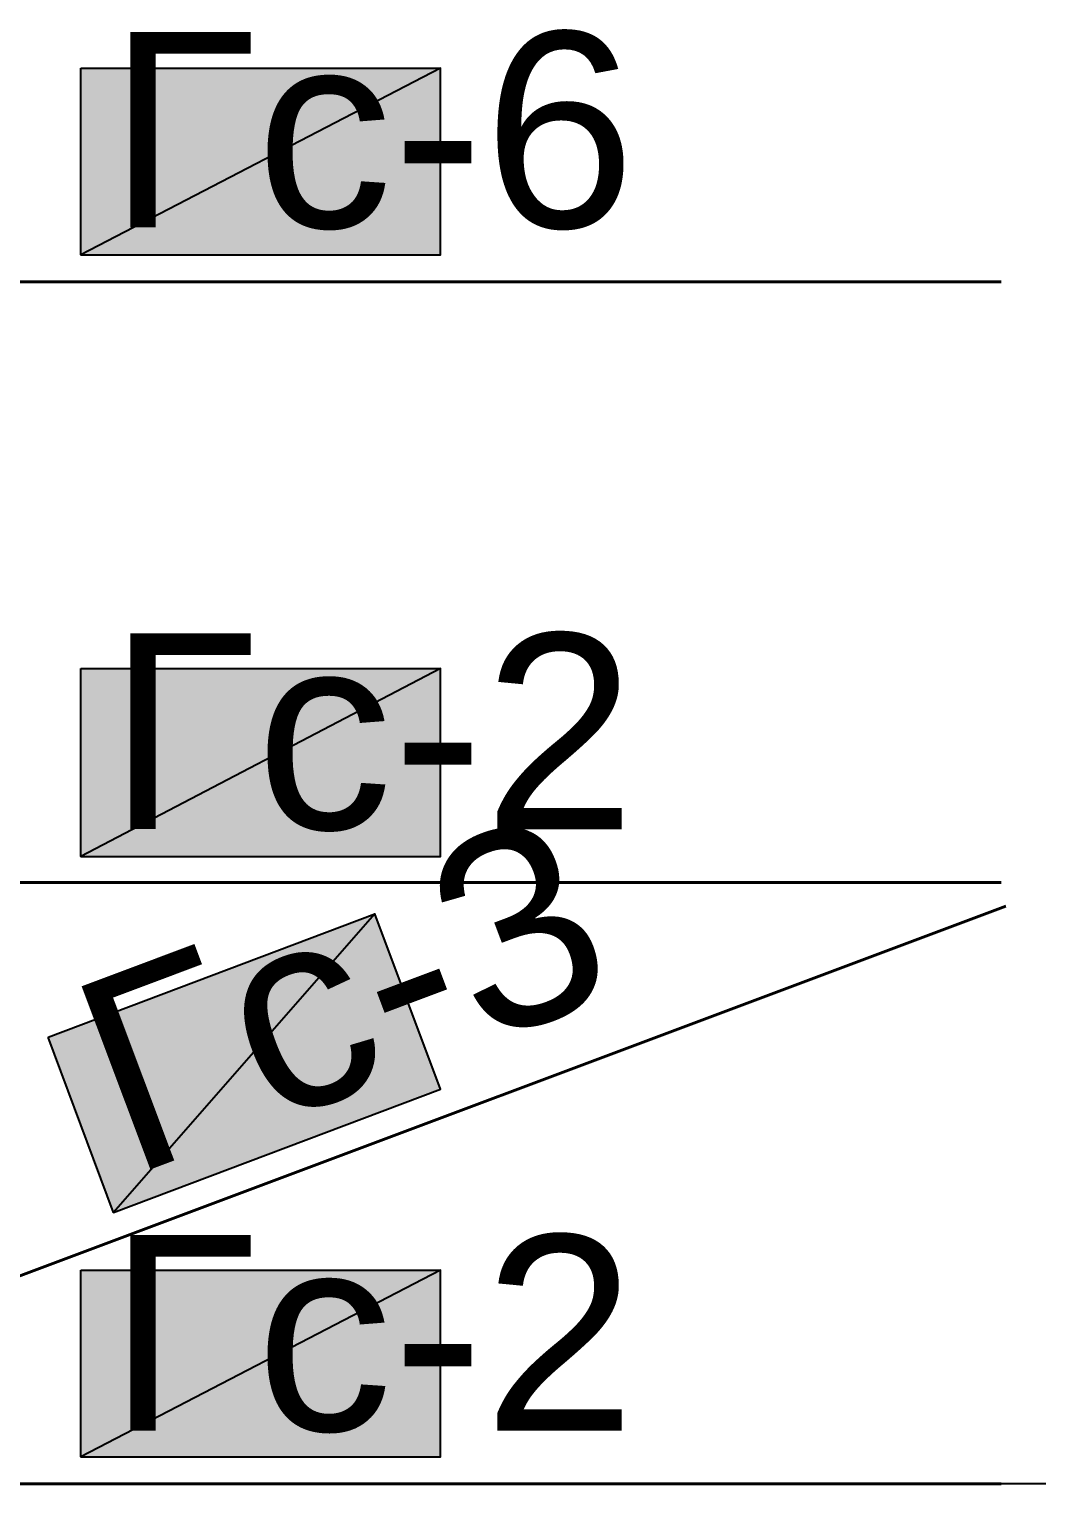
# Model space of a CAD drawing. Extents: x 0 to 604, y 0 to 420.
# Drawn here: x 270.37 to 289.23, y 308.97 to 336.2 of the extents above; entities that cross this region are included whole.
import ezdxf

# ---------------------------------------------------------------- set-up
doc = ezdxf.new("R2010")
doc.units = 0
doc.styles.add('TEYPDFCAD_TEXT', font='arial.ttf')

msp = doc.modelspace()

# ---------------------------------------------------------------- hatches: boundary and pattern name
at = {"true_color": 0xffffff}
h = msp.add_hatch(color=0, dxfattribs=at)
h.paths.add_polyline_path([(271.336, 335.471), (278.067, 335.471), (271.336, 331.978)])
h.paths.add_polyline_path([(278.067, 335.471), (271.336, 331.978), (278.067, 331.978)])
h = msp.add_hatch(color=0, dxfattribs=at)
h.paths.add_polyline_path([(271.336, 324.231), (278.067, 324.231), (271.336, 320.717)])
h.paths.add_polyline_path([(278.067, 324.231), (271.336, 320.717), (278.067, 320.717)])
h = msp.add_hatch(color=0, dxfattribs=at)
h.paths.add_polyline_path([(270.722, 317.331), (276.839, 319.638), (271.949, 314.05)])
h.paths.add_polyline_path([(276.839, 319.638), (271.949, 314.05), (278.067, 316.357)])
h = msp.add_hatch(color=0, dxfattribs=at)
h.paths.add_polyline_path([(271.336, 312.97), (278.067, 312.97), (271.336, 309.478)])
h.paths.add_polyline_path([(278.067, 312.97), (271.336, 309.478), (278.067, 309.478)])

# ---------------------------------------------------------------- linework, layer by layer
at = {"color": 0, "lineweight": 0, "true_color": 0xffffff}
for p, q in [((271.336, 331.978), (278.067, 331.978)), ((271.336, 320.717), (278.067, 320.717)), ((271.949, 314.05), (278.067, 316.357)), ((271.336, 309.478), (278.067, 309.478))]:
    msp.add_line(p, q, dxfattribs=at)
at = {"color": 7, "lineweight": 40}
for p, q in [((288.565, 331.47), (261.07, 331.47)), ((288.565, 320.23), (261.07, 320.23)), ((288.65, 319.786), (260.985, 309.414)), ((288.565, 308.97), (261.07, 308.97))]:
    msp.add_line(p, q, dxfattribs=at)
at = {"color": 7, "lineweight": 25}
for p, q in [((271.822, 308.97), (270.806, 308.97)), ((293.307, 308.97), (273.325, 308.97))]:
    msp.add_line(p, q, dxfattribs=at)
at = {"color": 0, "true_color": 0xffffff}
for points in [[(271.336, 335.471), (278.067, 335.471), (271.336, 331.978)], [(278.067, 335.471), (271.336, 331.978), (278.067, 331.978)], [(271.336, 324.231), (278.067, 324.231), (271.336, 320.717)], [(278.067, 324.231), (271.336, 320.717), (278.067, 320.717)], [(270.722, 317.331), (276.839, 319.638), (271.949, 314.05)], [(276.839, 319.638), (271.949, 314.05), (278.067, 316.357)], [(271.336, 312.97), (278.067, 312.97), (271.336, 309.478)], [(278.067, 312.97), (271.336, 309.478), (278.067, 309.478)]]:
    msp.add_lwpolyline(points, close=True, dxfattribs=at)

# ---------------------------------------------------------------- texts
at = {"color": 7, "style": 'TEYPDFCAD_TEXT'}
for s, p in [('Гс-6', (271.843, 332.486)), ('Гс-2', (271.843, 321.225)), ('Гс-2', (271.843, 309.965))]:
    msp.add_text(s, height=3.6618, dxfattribs=at).set_placement(p)
msp.add_text('Гс-3', height=3.6618, rotation=20.5829, dxfattribs=at).set_placement((272.246, 314.706))

doc.saveas('drawing.dxf')
